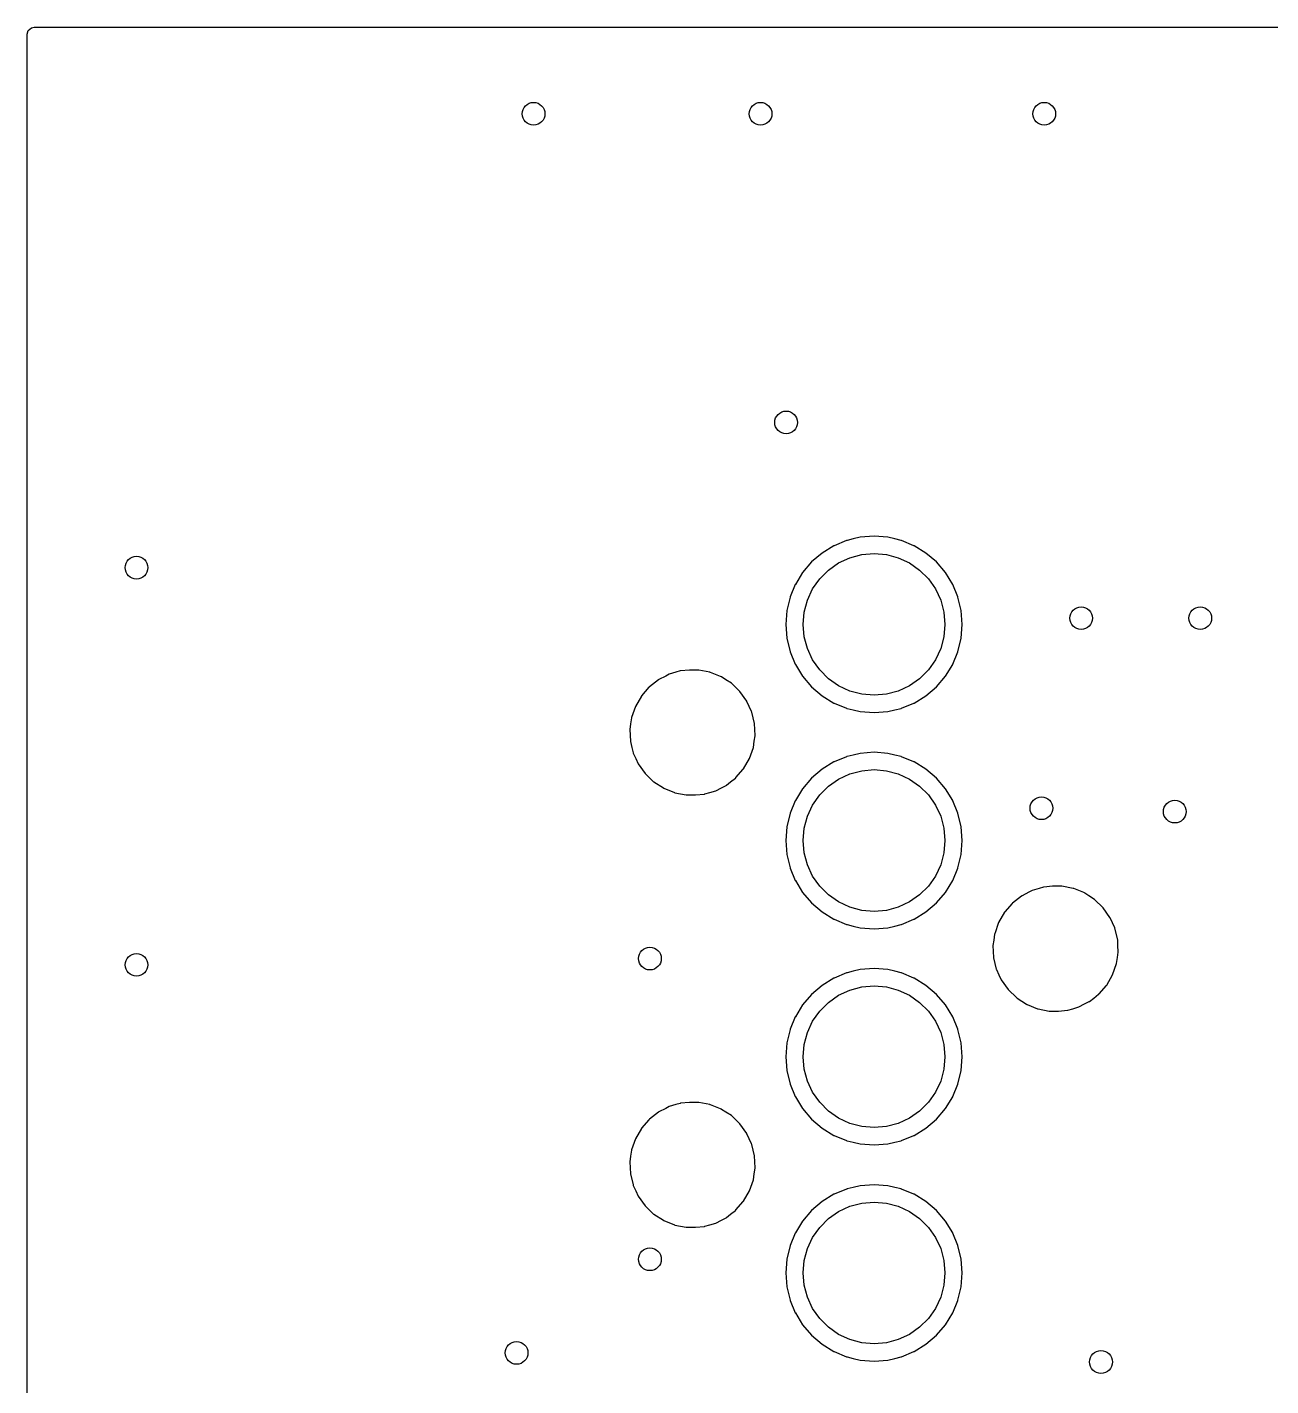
# Model space of a CAD drawing. Extents: x 3.82 to 6.18, y -5.18 to -3.22.
# Drawn here: x 3.822 to 4.685, y -4.165 to -3.222 of the extents above; entities that cross this region are included whole.
import ezdxf

# ---------------------------------------------------------------- set-up
doc = ezdxf.new("R2010")
doc.units = 0
doc.header["$MEASUREMENT"] = 0
doc.layers.add('BLACK', color=7, linetype='CONTINUOUS')

msp = doc.modelspace()

# ---------------------------------------------------------------- linework, layer by layer
at = {"layer": 'BLACK', "linetype": 'CONTINUOUS'}
for p, q in [((3.82181, -3.22677), (3.8226, -3.22409)), ((3.8226, -3.22409), (3.82471, -3.22226)), ((3.82471, -3.22226), (3.82677, -3.22181)), ((3.82677, -3.22181), (6.17323, -3.22181)), ((3.82181, -5.17323), (3.82181, -3.22677)), ((4.38165, -3.58166), (4.37346, -3.58668)), ((4.38183, -3.58159), (4.38165, -3.58166)), ((4.39035, -3.57806), (4.38183, -3.58159)), ((4.38183, -3.58159), (4.38183, -3.58159)), ((4.39053, -3.57799), (4.39035, -3.57806)), ((4.39035, -3.57806), (4.39035, -3.57806)), ((4.39072, -3.57794), (4.39053, -3.57799)), ((4.39499, -3.57691), (4.39072, -3.57794)), ((4.39072, -3.57794), (4.39072, -3.57794)), ((4.39987, -3.57574), (4.39499, -3.57691)), ((4.40945, -3.57499), (4.39987, -3.57574)), ((4.41903, -3.57574), (4.40945, -3.57499)), ((4.42391, -3.57691), (4.41903, -3.57574)), ((4.42818, -3.57794), (4.42391, -3.57691)), ((4.42837, -3.57799), (4.42818, -3.57794)), ((4.42818, -3.57794), (4.42818, -3.57794)), ((4.42855, -3.57806), (4.42837, -3.57799)), ((4.43707, -3.58159), (4.42855, -3.57806)), ((4.42855, -3.57806), (4.42855, -3.57806)), ((4.43725, -3.58166), (4.43707, -3.58159)), ((4.43707, -3.58159), (4.43707, -3.58159)), ((4.44544, -3.58668), (4.43725, -3.58166)), ((4.37346, -3.58668), (4.36615, -3.59292)), ((4.38484, -3.5936), (4.39262, -3.58998)), ((4.39262, -3.58998), (4.4009, -3.58776)), ((4.4009, -3.58776), (4.40945, -3.58701)), ((4.40945, -3.58701), (4.41799, -3.58776)), ((4.41799, -3.58776), (4.42628, -3.58998)), ((4.42628, -3.58998), (4.43406, -3.5936)), ((4.45275, -3.59292), (4.44544, -3.58668)), ((4.35991, -3.60023), (4.35489, -3.60842)), ((4.36615, -3.59292), (4.35991, -3.60023)), ((4.37175, -3.60459), (4.37782, -3.59852)), ((4.37782, -3.59852), (4.38484, -3.5936)), ((4.43406, -3.5936), (4.44108, -3.59852)), ((4.44108, -3.59852), (4.44715, -3.60459)), ((4.45899, -3.60023), (4.45275, -3.59292)), ((4.46401, -3.60842), (4.45899, -3.60023)), ((4.35482, -3.6086), (4.35129, -3.61712)), ((4.35489, -3.60842), (4.35482, -3.6086)), ((4.35482, -3.6086), (4.35482, -3.6086)), ((4.36683, -3.61161), (4.37175, -3.60459)), ((4.44715, -3.60459), (4.45207, -3.61161)), ((4.46408, -3.6086), (4.46401, -3.60842)), ((4.46761, -3.61712), (4.46408, -3.6086)), ((4.46408, -3.6086), (4.46408, -3.6086)), ((4.35121, -3.6173), (4.34897, -3.62664)), ((4.35129, -3.61712), (4.35121, -3.6173)), ((4.35129, -3.61712), (4.35129, -3.61712)), ((4.36098, -3.62767), (4.3632, -3.61939)), ((4.3632, -3.61939), (4.36683, -3.61161)), ((4.45207, -3.61161), (4.45569, -3.61939)), ((4.45569, -3.61939), (4.45791, -3.62767)), ((4.46768, -3.6173), (4.46761, -3.61712)), ((4.46761, -3.61712), (4.46761, -3.61712)), ((4.46993, -3.62664), (4.46768, -3.6173)), ((4.34897, -3.62664), (4.34822, -3.63622)), ((4.36024, -3.63622), (4.36098, -3.62767)), ((4.45791, -3.62767), (4.45866, -3.63622)), ((4.47068, -3.63622), (4.46993, -3.62664)), ((4.34822, -3.63622), (4.34897, -3.6458)), ((4.36098, -3.64477), (4.36024, -3.63622)), ((4.45866, -3.63622), (4.45791, -3.64477)), ((4.46993, -3.6458), (4.47068, -3.63622)), ((4.34897, -3.6458), (4.35121, -3.65514)), ((4.3632, -3.65305), (4.36098, -3.64477)), ((4.45791, -3.64477), (4.45569, -3.65305)), ((4.46768, -3.65514), (4.46993, -3.6458)), ((4.35121, -3.65514), (4.35129, -3.65532)), ((4.35129, -3.65532), (4.35129, -3.65532)), ((4.35129, -3.65532), (4.35482, -3.66384)), ((4.36683, -3.66083), (4.3632, -3.65305)), ((4.45569, -3.65305), (4.45207, -3.66083)), ((4.46408, -3.66384), (4.46761, -3.65532)), ((4.46761, -3.65532), (4.46768, -3.65514)), ((4.46761, -3.65532), (4.46761, -3.65532)), ((4.35482, -3.66384), (4.35489, -3.66402)), ((4.35489, -3.66402), (4.35991, -3.67221)), ((4.37175, -3.66785), (4.36683, -3.66083)), ((4.45207, -3.66083), (4.44715, -3.66785)), ((4.45899, -3.67221), (4.46401, -3.66402)), ((4.46401, -3.66402), (4.46408, -3.66384)), ((4.25977, -3.67474), (4.25364, -3.67956)), ((4.25995, -3.67459), (4.25977, -3.67474)), ((4.26016, -3.67449), (4.25995, -3.67459)), ((4.2649, -3.67205), (4.26016, -3.67449)), ((4.26016, -3.67449), (4.26016, -3.67449)), ((4.2673, -3.67081), (4.2649, -3.67205)), ((4.27196, -3.66944), (4.2673, -3.67081)), ((4.27501, -3.66855), (4.27196, -3.66944)), ((4.27523, -3.66848), (4.27501, -3.66855)), ((4.27501, -3.66855), (4.27501, -3.66855)), ((4.2814, -3.66789), (4.27523, -3.66848)), ((4.28749, -3.66789), (4.2814, -3.66789)), ((4.28771, -3.6679), (4.28749, -3.66789)), ((4.28789, -3.66794), (4.28771, -3.6679)), ((4.29559, -3.66944), (4.28789, -3.66794)), ((4.28789, -3.66794), (4.28789, -3.66794)), ((4.29583, -3.66949), (4.29559, -3.66944)), ((4.29559, -3.66944), (4.29559, -3.66944)), ((4.29604, -3.66958), (4.29583, -3.66949)), ((4.29605, -3.66958), (4.29604, -3.66958)), ((4.30295, -3.67236), (4.29605, -3.66958)), ((4.30349, -3.67258), (4.30295, -3.67236)), ((4.30369, -3.67271), (4.30349, -3.67258)), ((4.30662, -3.67459), (4.30369, -3.67271)), ((4.30369, -3.67271), (4.30369, -3.67271)), ((4.31044, -3.67706), (4.30662, -3.67459)), ((4.35991, -3.67221), (4.36615, -3.67952)), ((4.37782, -3.67392), (4.37175, -3.66785)), ((4.38484, -3.67884), (4.37782, -3.67392)), ((4.44108, -3.67392), (4.43406, -3.67884)), ((4.44715, -3.66785), (4.44108, -3.67392)), ((4.45275, -3.67952), (4.45899, -3.67221)), ((4.24803, -3.68595), (4.24389, -3.6931)), ((4.24819, -3.68577), (4.24803, -3.68595)), ((4.25329, -3.67988), (4.24819, -3.68577)), ((4.24819, -3.68577), (4.24819, -3.68577)), ((4.25345, -3.6797), (4.25329, -3.67988)), ((4.25329, -3.67988), (4.25329, -3.67988)), ((4.25364, -3.67956), (4.25345, -3.6797)), ((4.25364, -3.67956), (4.25364, -3.67956)), ((4.31641, -3.68278), (4.31044, -3.67706)), ((4.3212, -3.68952), (4.31641, -3.68278)), ((4.36615, -3.67952), (4.37346, -3.68576)), ((4.37346, -3.68576), (4.38165, -3.69078)), ((4.39262, -3.68247), (4.38484, -3.67884)), ((4.4009, -3.68469), (4.39262, -3.68247)), ((4.40945, -3.68543), (4.4009, -3.68469)), ((4.41799, -3.68469), (4.40945, -3.68543)), ((4.42628, -3.68247), (4.41799, -3.68469)), ((4.43406, -3.67884), (4.42628, -3.68247)), ((4.43725, -3.69078), (4.44544, -3.68576)), ((4.44544, -3.68576), (4.45275, -3.67952)), ((4.24389, -3.6931), (4.24118, -3.70091)), ((4.32129, -3.68974), (4.3212, -3.68952)), ((4.32446, -3.69671), (4.32129, -3.68974)), ((4.38165, -3.69078), (4.38183, -3.69085)), ((4.38183, -3.69085), (4.38183, -3.69085)), ((4.38183, -3.69085), (4.39035, -3.69438)), ((4.39035, -3.69438), (4.39035, -3.69438)), ((4.39035, -3.69438), (4.39053, -3.69446)), ((4.39053, -3.69446), (4.39072, -3.6945)), ((4.39072, -3.6945), (4.39072, -3.6945)), ((4.39072, -3.6945), (4.39499, -3.69553)), ((4.39499, -3.69553), (4.39987, -3.6967)), ((4.41903, -3.6967), (4.42391, -3.69553)), ((4.42391, -3.69553), (4.42818, -3.6945)), ((4.42818, -3.6945), (4.42837, -3.69446)), ((4.42818, -3.6945), (4.42818, -3.6945)), ((4.42837, -3.69446), (4.42855, -3.69438)), ((4.42855, -3.69438), (4.43707, -3.69085)), ((4.42855, -3.69438), (4.42855, -3.69438)), ((4.43707, -3.69085), (4.43725, -3.69078)), ((4.43707, -3.69085), (4.43707, -3.69085)), ((4.24115, -3.70115), (4.24054, -3.70532)), ((4.24118, -3.70091), (4.24115, -3.70115)), ((4.24115, -3.70115), (4.24115, -3.70115)), ((4.32462, -3.69705), (4.32446, -3.69671)), ((4.32655, -3.70509), (4.32462, -3.69705)), ((4.39987, -3.6967), (4.40945, -3.69745)), ((4.40945, -3.69745), (4.41903, -3.6967)), ((4.24054, -3.70532), (4.23999, -3.70909)), ((4.23999, -3.70909), (4.24037, -3.71735)), ((4.32636, -3.71735), (4.3269, -3.71358)), ((4.32674, -3.70909), (4.32655, -3.70509)), ((4.32694, -3.71335), (4.32674, -3.70909)), ((4.3269, -3.71358), (4.32694, -3.71335)), ((4.3269, -3.71358), (4.3269, -3.71358)), ((4.24037, -3.71735), (4.24043, -3.71758)), ((4.24043, -3.71758), (4.24043, -3.71758)), ((4.24043, -3.71758), (4.24138, -3.72153)), ((4.24138, -3.72153), (4.24231, -3.72539)), ((4.32304, -3.72934), (4.32575, -3.72153)), ((4.32575, -3.72153), (4.32636, -3.71735)), ((4.24231, -3.72539), (4.24241, -3.72561)), ((4.24241, -3.72561), (4.24241, -3.72561)), ((4.24241, -3.72561), (4.24411, -3.72934)), ((4.24411, -3.72934), (4.24573, -3.73292)), ((4.24573, -3.73292), (4.25052, -3.73966)), ((4.3189, -3.73649), (4.32304, -3.72934)), ((4.38165, -3.73166), (4.37346, -3.73668)), ((4.38183, -3.73159), (4.38165, -3.73166)), ((4.39035, -3.72806), (4.38183, -3.73159)), ((4.38183, -3.73159), (4.38183, -3.73159)), ((4.39053, -3.72799), (4.39035, -3.72806)), ((4.39035, -3.72806), (4.39035, -3.72806)), ((4.39072, -3.72794), (4.39053, -3.72799)), ((4.39499, -3.72691), (4.39072, -3.72794)), ((4.39072, -3.72794), (4.39072, -3.72794)), ((4.39987, -3.72574), (4.39499, -3.72691)), ((4.40945, -3.72499), (4.39987, -3.72574)), ((4.41903, -3.72574), (4.40945, -3.72499)), ((4.42391, -3.72691), (4.41903, -3.72574)), ((4.42818, -3.72794), (4.42391, -3.72691)), ((4.42837, -3.72799), (4.42818, -3.72794)), ((4.42818, -3.72794), (4.42818, -3.72794)), ((4.42855, -3.72806), (4.42837, -3.72799)), ((4.43707, -3.73159), (4.42855, -3.72806)), ((4.42855, -3.72806), (4.42855, -3.72806)), ((4.43725, -3.73166), (4.43707, -3.73159)), ((4.43707, -3.73159), (4.43707, -3.73159)), ((4.44544, -3.73668), (4.43725, -3.73166)), ((4.25052, -3.73966), (4.25649, -3.74538)), ((4.31348, -3.74274), (4.31363, -3.74256)), ((4.31363, -3.74256), (4.31874, -3.73667)), ((4.31874, -3.73667), (4.3189, -3.73649)), ((4.31874, -3.73667), (4.31874, -3.73667)), ((4.37346, -3.73668), (4.36615, -3.74292)), ((4.38484, -3.7436), (4.39262, -3.73998)), ((4.39262, -3.73998), (4.4009, -3.73776)), ((4.4009, -3.73776), (4.40945, -3.73701)), ((4.40945, -3.73701), (4.41799, -3.73776)), ((4.41799, -3.73776), (4.42628, -3.73998)), ((4.42628, -3.73998), (4.43406, -3.7436)), ((4.45275, -3.74292), (4.44544, -3.73668)), ((4.25649, -3.74538), (4.25669, -3.7455)), ((4.25669, -3.7455), (4.26324, -3.74973)), ((4.26324, -3.74973), (4.26324, -3.74973)), ((4.26324, -3.74973), (4.26343, -3.74986)), ((4.26343, -3.74986), (4.26365, -3.74995)), ((4.26365, -3.74995), (4.27088, -3.75286)), ((4.29543, -3.75286), (4.29963, -3.75163)), ((4.29963, -3.75163), (4.30358, -3.7496)), ((4.30358, -3.7496), (4.30677, -3.74795)), ((4.30677, -3.74795), (4.30698, -3.74785)), ((4.30677, -3.74795), (4.30677, -3.74795)), ((4.30698, -3.74785), (4.30996, -3.7455)), ((4.30996, -3.7455), (4.31329, -3.74289)), ((4.31329, -3.74288), (4.31348, -3.74274)), ((4.31329, -3.74289), (4.31329, -3.74288)), ((4.35991, -3.75023), (4.35489, -3.75842)), ((4.36615, -3.74292), (4.35991, -3.75023)), ((4.37175, -3.75459), (4.37782, -3.74852)), ((4.37782, -3.74852), (4.38484, -3.7436)), ((4.43406, -3.7436), (4.44108, -3.74852)), ((4.44108, -3.74852), (4.44715, -3.75459)), ((4.45899, -3.75023), (4.45275, -3.74292)), ((4.46401, -3.75842), (4.45899, -3.75023)), ((4.27088, -3.75286), (4.27088, -3.75286)), ((4.27088, -3.75286), (4.2711, -3.75295)), ((4.2711, -3.75295), (4.27133, -3.753)), ((4.27133, -3.753), (4.27133, -3.753)), ((4.27133, -3.753), (4.27904, -3.7545)), ((4.27904, -3.7545), (4.27904, -3.7545)), ((4.27904, -3.7545), (4.27922, -3.75454)), ((4.27922, -3.75454), (4.27943, -3.75455)), ((4.27943, -3.75455), (4.28553, -3.75455)), ((4.28553, -3.75455), (4.29169, -3.75396)), ((4.29169, -3.75396), (4.29192, -3.75389)), ((4.29192, -3.75389), (4.29543, -3.75286)), ((4.29192, -3.75389), (4.29192, -3.75389)), ((4.35482, -3.7586), (4.35129, -3.76712)), ((4.35489, -3.75842), (4.35482, -3.7586)), ((4.35482, -3.7586), (4.35482, -3.7586)), ((4.36683, -3.76161), (4.37175, -3.75459)), ((4.44715, -3.75459), (4.45207, -3.76161)), ((4.46408, -3.7586), (4.46401, -3.75842)), ((4.46761, -3.76712), (4.46408, -3.7586)), ((4.46408, -3.7586), (4.46408, -3.7586)), ((4.35121, -3.7673), (4.34897, -3.77664)), ((4.35129, -3.76712), (4.35121, -3.7673)), ((4.35129, -3.76712), (4.35129, -3.76712)), ((4.36098, -3.77767), (4.3632, -3.76939)), ((4.3632, -3.76939), (4.36683, -3.76161)), ((4.45207, -3.76161), (4.45569, -3.76939)), ((4.45569, -3.76939), (4.45791, -3.77767)), ((4.46768, -3.7673), (4.46761, -3.76712)), ((4.46761, -3.76712), (4.46761, -3.76712)), ((4.46993, -3.77664), (4.46768, -3.7673)), ((4.34897, -3.77664), (4.34822, -3.78622)), ((4.36024, -3.78622), (4.36098, -3.77767)), ((4.45791, -3.77767), (4.45866, -3.78622)), ((4.47068, -3.78622), (4.46993, -3.77664)), ((4.34822, -3.78622), (4.34897, -3.7958)), ((4.36098, -3.79477), (4.36024, -3.78622)), ((4.45866, -3.78622), (4.45791, -3.79477)), ((4.46993, -3.7958), (4.47068, -3.78622)), ((4.34897, -3.7958), (4.35121, -3.80514)), ((4.3632, -3.80305), (4.36098, -3.79477)), ((4.45791, -3.79477), (4.45569, -3.80305)), ((4.46768, -3.80514), (4.46993, -3.7958)), ((4.35121, -3.80514), (4.35129, -3.80532)), ((4.35129, -3.80532), (4.35129, -3.80532)), ((4.35129, -3.80532), (4.35482, -3.81384)), ((4.36683, -3.81083), (4.3632, -3.80305)), ((4.45569, -3.80305), (4.45207, -3.81083)), ((4.46408, -3.81384), (4.46761, -3.80532)), ((4.46761, -3.80532), (4.46768, -3.80514)), ((4.46761, -3.80532), (4.46761, -3.80532)), ((4.35482, -3.81384), (4.35489, -3.81402)), ((4.35489, -3.81402), (4.35991, -3.82221)), ((4.37175, -3.81785), (4.36683, -3.81083)), ((4.37782, -3.82392), (4.37175, -3.81785)), ((4.44715, -3.81785), (4.44108, -3.82392)), ((4.45207, -3.81083), (4.44715, -3.81785)), ((4.45899, -3.82221), (4.46401, -3.81402)), ((4.46401, -3.81402), (4.46408, -3.81384)), ((4.53337, -3.81789), (4.5272, -3.81848)), ((4.53946, -3.81789), (4.53337, -3.81789)), ((4.53968, -3.8179), (4.53946, -3.81789)), ((4.53986, -3.81794), (4.53968, -3.8179)), ((4.54756, -3.81944), (4.53986, -3.81794)), ((4.53986, -3.81794), (4.53986, -3.81794)), ((4.35991, -3.82221), (4.36615, -3.82952)), ((4.38484, -3.82884), (4.37782, -3.82392)), ((4.44108, -3.82392), (4.43406, -3.82884)), ((4.45275, -3.82952), (4.45899, -3.82221)), ((4.51173, -3.82474), (4.5056, -3.82956)), ((4.51192, -3.82459), (4.51173, -3.82474)), ((4.51213, -3.82449), (4.51192, -3.82459)), ((4.51687, -3.82205), (4.51213, -3.82449)), ((4.51213, -3.82449), (4.51213, -3.82449)), ((4.51927, -3.82081), (4.51687, -3.82205)), ((4.52392, -3.81944), (4.51927, -3.82081)), ((4.52698, -3.81855), (4.52392, -3.81944)), ((4.5272, -3.81848), (4.52698, -3.81855)), ((4.52698, -3.81855), (4.52698, -3.81855)), ((4.54779, -3.81949), (4.54756, -3.81944)), ((4.54756, -3.81944), (4.54756, -3.81944)), ((4.54801, -3.81958), (4.54779, -3.81949)), ((4.55492, -3.82236), (4.54801, -3.81958)), ((4.54801, -3.81958), (4.54801, -3.81958)), ((4.55546, -3.82258), (4.55492, -3.82236)), ((4.55566, -3.82271), (4.55546, -3.82258)), ((4.55858, -3.82459), (4.55566, -3.82271)), ((4.55566, -3.82271), (4.55566, -3.82271)), ((4.56241, -3.82706), (4.55858, -3.82459)), ((4.56838, -3.83278), (4.56241, -3.82706)), ((4.36615, -3.82952), (4.37346, -3.83576)), ((4.37346, -3.83576), (4.38165, -3.84078)), ((4.39262, -3.83247), (4.38484, -3.82884)), ((4.4009, -3.83469), (4.39262, -3.83247)), ((4.40945, -3.83543), (4.4009, -3.83469)), ((4.41799, -3.83469), (4.40945, -3.83543)), ((4.42628, -3.83247), (4.41799, -3.83469)), ((4.43406, -3.82884), (4.42628, -3.83247)), ((4.43725, -3.84078), (4.44544, -3.83576)), ((4.44544, -3.83576), (4.45275, -3.82952)), ((4.5, -3.83595), (4.49586, -3.8431)), ((4.50015, -3.83577), (4.5, -3.83595)), ((4.50526, -3.82988), (4.50015, -3.83577)), ((4.50015, -3.83577), (4.50015, -3.83577)), ((4.50542, -3.8297), (4.50526, -3.82988)), ((4.50526, -3.82988), (4.50526, -3.82988)), ((4.5056, -3.82956), (4.50542, -3.8297)), ((4.5056, -3.82956), (4.5056, -3.82956)), ((4.57316, -3.83952), (4.56838, -3.83278)), ((4.38165, -3.84078), (4.38183, -3.84085)), ((4.38183, -3.84085), (4.38183, -3.84085)), ((4.38183, -3.84085), (4.39035, -3.84438)), ((4.39035, -3.84438), (4.39035, -3.84438)), ((4.39035, -3.84438), (4.39053, -3.84446)), ((4.39053, -3.84446), (4.39072, -3.8445)), ((4.39072, -3.8445), (4.39072, -3.8445)), ((4.39072, -3.8445), (4.39499, -3.84553)), ((4.39499, -3.84553), (4.39987, -3.8467)), ((4.41903, -3.8467), (4.42391, -3.84553)), ((4.42391, -3.84553), (4.42818, -3.8445)), ((4.42818, -3.8445), (4.42837, -3.84446)), ((4.42818, -3.8445), (4.42818, -3.8445)), ((4.42837, -3.84446), (4.42855, -3.84438)), ((4.42855, -3.84438), (4.43707, -3.84085)), ((4.42855, -3.84438), (4.42855, -3.84438)), ((4.43707, -3.84085), (4.43725, -3.84078)), ((4.43707, -3.84085), (4.43707, -3.84085)), ((4.49586, -3.8431), (4.49315, -3.85091)), ((4.57326, -3.83974), (4.57316, -3.83952)), ((4.57643, -3.84671), (4.57326, -3.83974)), ((4.39987, -3.8467), (4.40945, -3.84745)), ((4.40945, -3.84745), (4.41903, -3.8467)), ((4.49251, -3.85532), (4.49196, -3.85909)), ((4.49311, -3.85115), (4.49251, -3.85532)), ((4.49315, -3.85091), (4.49311, -3.85115)), ((4.49311, -3.85115), (4.49311, -3.85115)), ((4.57659, -3.84705), (4.57643, -3.84671)), ((4.57852, -3.85509), (4.57659, -3.84705)), ((4.57871, -3.85909), (4.57852, -3.85509)), ((4.49196, -3.85909), (4.49234, -3.86735)), ((4.57832, -3.86735), (4.57887, -3.86358)), ((4.5789, -3.86335), (4.57871, -3.85909)), ((4.57887, -3.86358), (4.5789, -3.86335)), ((4.57887, -3.86358), (4.57887, -3.86358)), ((4.49234, -3.86735), (4.4924, -3.86758)), ((4.4924, -3.86758), (4.4924, -3.86758)), ((4.4924, -3.86758), (4.49335, -3.87153)), ((4.49335, -3.87153), (4.49428, -3.87539)), ((4.57501, -3.87934), (4.57772, -3.87153)), ((4.57772, -3.87153), (4.57832, -3.86735)), ((4.38165, -3.88166), (4.37346, -3.88668)), ((4.38183, -3.88159), (4.38165, -3.88166)), ((4.39035, -3.87806), (4.38183, -3.88159)), ((4.38183, -3.88159), (4.38183, -3.88159)), ((4.39053, -3.87799), (4.39035, -3.87806)), ((4.39035, -3.87806), (4.39035, -3.87806)), ((4.39072, -3.87794), (4.39053, -3.87799)), ((4.39499, -3.87691), (4.39072, -3.87794)), ((4.39072, -3.87794), (4.39072, -3.87794)), ((4.39987, -3.87574), (4.39499, -3.87691)), ((4.40945, -3.87499), (4.39987, -3.87574)), ((4.41903, -3.87574), (4.40945, -3.87499)), ((4.42391, -3.87691), (4.41903, -3.87574)), ((4.42818, -3.87794), (4.42391, -3.87691)), ((4.42837, -3.87799), (4.42818, -3.87794)), ((4.42818, -3.87794), (4.42818, -3.87794)), ((4.42855, -3.87806), (4.42837, -3.87799)), ((4.43707, -3.88159), (4.42855, -3.87806)), ((4.42855, -3.87806), (4.42855, -3.87806)), ((4.43725, -3.88166), (4.43707, -3.88159)), ((4.43707, -3.88159), (4.43707, -3.88159)), ((4.44544, -3.88668), (4.43725, -3.88166)), ((4.49428, -3.87539), (4.49438, -3.87561)), ((4.49438, -3.87561), (4.49438, -3.87561)), ((4.49438, -3.87561), (4.49608, -3.87934)), ((4.49608, -3.87934), (4.4977, -3.88292)), ((4.4977, -3.88292), (4.50249, -3.88966)), ((4.57087, -3.88649), (4.57501, -3.87934)), ((4.36615, -3.89292), (4.35991, -3.90023)), ((4.37346, -3.88668), (4.36615, -3.89292)), ((4.38484, -3.8936), (4.39262, -3.88998)), ((4.39262, -3.88998), (4.4009, -3.88776)), ((4.4009, -3.88776), (4.40945, -3.88701)), ((4.40945, -3.88701), (4.41799, -3.88776)), ((4.41799, -3.88776), (4.42628, -3.88998)), ((4.42628, -3.88998), (4.43406, -3.8936)), ((4.45275, -3.89292), (4.44544, -3.88668)), ((4.45899, -3.90023), (4.45275, -3.89292)), ((4.50249, -3.88966), (4.50846, -3.89538)), ((4.56193, -3.8955), (4.56526, -3.89289)), ((4.56526, -3.89288), (4.56545, -3.89274)), ((4.56526, -3.89289), (4.56526, -3.89288)), ((4.56545, -3.89274), (4.5656, -3.89256)), ((4.5656, -3.89256), (4.57071, -3.88667)), ((4.57071, -3.88667), (4.57087, -3.88649)), ((4.57071, -3.88667), (4.57071, -3.88667)), ((4.35991, -3.90023), (4.35489, -3.90842)), ((4.37175, -3.90459), (4.37782, -3.89852)), ((4.37782, -3.89852), (4.38484, -3.8936)), ((4.43406, -3.8936), (4.44108, -3.89852)), ((4.44108, -3.89852), (4.44715, -3.90459)), ((4.46401, -3.90842), (4.45899, -3.90023)), ((4.50846, -3.89538), (4.50866, -3.8955)), ((4.50866, -3.8955), (4.51521, -3.89973)), ((4.51521, -3.89973), (4.51521, -3.89973)), ((4.51521, -3.89973), (4.5154, -3.89986)), ((4.5154, -3.89986), (4.51562, -3.89995)), ((4.51562, -3.89995), (4.52285, -3.90286)), ((4.52285, -3.90286), (4.52285, -3.90286)), ((4.52285, -3.90286), (4.52307, -3.90295)), ((4.52307, -3.90295), (4.5233, -3.903)), ((4.5233, -3.903), (4.5233, -3.903)), ((4.5233, -3.903), (4.53101, -3.9045)), ((4.54389, -3.90389), (4.5474, -3.90286)), ((4.5474, -3.90286), (4.5516, -3.90163)), ((4.5516, -3.90163), (4.55555, -3.8996)), ((4.55555, -3.8996), (4.55874, -3.89795)), ((4.55874, -3.89795), (4.55895, -3.89785)), ((4.55874, -3.89795), (4.55874, -3.89795)), ((4.55895, -3.89785), (4.56193, -3.8955)), ((4.35482, -3.9086), (4.35129, -3.91712)), ((4.35489, -3.90842), (4.35482, -3.9086)), ((4.35482, -3.9086), (4.35482, -3.9086)), ((4.3632, -3.91939), (4.36683, -3.91161)), ((4.36683, -3.91161), (4.37175, -3.90459)), ((4.44715, -3.90459), (4.45207, -3.91161)), ((4.45207, -3.91161), (4.45569, -3.91939)), ((4.46408, -3.9086), (4.46401, -3.90842)), ((4.46761, -3.91712), (4.46408, -3.9086)), ((4.46408, -3.9086), (4.46408, -3.9086)), ((4.53101, -3.9045), (4.53101, -3.9045)), ((4.53101, -3.9045), (4.53119, -3.90454)), ((4.53119, -3.90454), (4.5314, -3.90455)), ((4.5314, -3.90455), (4.5375, -3.90455)), ((4.5375, -3.90455), (4.54366, -3.90396)), ((4.54366, -3.90396), (4.54389, -3.90389)), ((4.54389, -3.90389), (4.54389, -3.90389)), ((4.35121, -3.9173), (4.34897, -3.92664)), ((4.35129, -3.91712), (4.35121, -3.9173)), ((4.35129, -3.91712), (4.35129, -3.91712)), ((4.36098, -3.92767), (4.3632, -3.91939)), ((4.45569, -3.91939), (4.45791, -3.92767)), ((4.46768, -3.9173), (4.46761, -3.91712)), ((4.46761, -3.91712), (4.46761, -3.91712)), ((4.46993, -3.92664), (4.46768, -3.9173)), ((4.34897, -3.92664), (4.34822, -3.93622)), ((4.36024, -3.93622), (4.36098, -3.92767)), ((4.45791, -3.92767), (4.45866, -3.93622)), ((4.47068, -3.93622), (4.46993, -3.92664)), ((4.34822, -3.93622), (4.34897, -3.9458)), ((4.36098, -3.94477), (4.36024, -3.93622)), ((4.45866, -3.93622), (4.45791, -3.94477)), ((4.46993, -3.9458), (4.47068, -3.93622)), ((4.34897, -3.9458), (4.35121, -3.95514)), ((4.3632, -3.95305), (4.36098, -3.94477)), ((4.45791, -3.94477), (4.45569, -3.95305)), ((4.46768, -3.95514), (4.46993, -3.9458)), ((4.35121, -3.95514), (4.35129, -3.95532)), ((4.35129, -3.95532), (4.35129, -3.95532)), ((4.35129, -3.95532), (4.35482, -3.96384)), ((4.36683, -3.96083), (4.3632, -3.95305)), ((4.45569, -3.95305), (4.45207, -3.96083)), ((4.46408, -3.96384), (4.46761, -3.95532)), ((4.46761, -3.95532), (4.46768, -3.95514)), ((4.46761, -3.95532), (4.46761, -3.95532)), ((4.27501, -3.96855), (4.27196, -3.96944)), ((4.27523, -3.96848), (4.27501, -3.96855)), ((4.27501, -3.96855), (4.27501, -3.96855)), ((4.2814, -3.96789), (4.27523, -3.96848)), ((4.28749, -3.96789), (4.2814, -3.96789)), ((4.28771, -3.9679), (4.28749, -3.96789)), ((4.28789, -3.96794), (4.28771, -3.9679)), ((4.29559, -3.96944), (4.28789, -3.96794)), ((4.28789, -3.96794), (4.28789, -3.96794)), ((4.35482, -3.96384), (4.35489, -3.96402)), ((4.35489, -3.96402), (4.35991, -3.97221)), ((4.37175, -3.96785), (4.36683, -3.96083)), ((4.37782, -3.97392), (4.37175, -3.96785)), ((4.44715, -3.96785), (4.44108, -3.97392)), ((4.45207, -3.96083), (4.44715, -3.96785)), ((4.45899, -3.97221), (4.46401, -3.96402)), ((4.46401, -3.96402), (4.46408, -3.96384)), ((4.25977, -3.97474), (4.25364, -3.97956)), ((4.25995, -3.97459), (4.25977, -3.97474)), ((4.26016, -3.97449), (4.25995, -3.97459)), ((4.2649, -3.97205), (4.26016, -3.97449)), ((4.26016, -3.97449), (4.26016, -3.97449)), ((4.2673, -3.97081), (4.2649, -3.97205)), ((4.27196, -3.96944), (4.2673, -3.97081)), ((4.29583, -3.96949), (4.29559, -3.96944)), ((4.29559, -3.96944), (4.29559, -3.96944)), ((4.29604, -3.96958), (4.29583, -3.96949)), ((4.29605, -3.96958), (4.29604, -3.96958)), ((4.30295, -3.97236), (4.29605, -3.96958)), ((4.30349, -3.97258), (4.30295, -3.97236)), ((4.30369, -3.97271), (4.30349, -3.97258)), ((4.30662, -3.97459), (4.30369, -3.97271)), ((4.30369, -3.97271), (4.30369, -3.97271)), ((4.31044, -3.97706), (4.30662, -3.97459)), ((4.31641, -3.98278), (4.31044, -3.97706)), ((4.35991, -3.97221), (4.36615, -3.97952)), ((4.38484, -3.97884), (4.37782, -3.97392)), ((4.44108, -3.97392), (4.43406, -3.97884)), ((4.45275, -3.97952), (4.45899, -3.97221)), ((4.24803, -3.98595), (4.24389, -3.9931)), ((4.24819, -3.98577), (4.24803, -3.98595)), ((4.25329, -3.97988), (4.24819, -3.98577)), ((4.24819, -3.98577), (4.24819, -3.98577)), ((4.25345, -3.9797), (4.25329, -3.97988)), ((4.25329, -3.97988), (4.25329, -3.97988)), ((4.25364, -3.97956), (4.25345, -3.9797)), ((4.25364, -3.97956), (4.25364, -3.97956)), ((4.3212, -3.98952), (4.31641, -3.98278)), ((4.36615, -3.97952), (4.37346, -3.98576)), ((4.37346, -3.98576), (4.38165, -3.99078)), ((4.39262, -3.98247), (4.38484, -3.97884)), ((4.4009, -3.98469), (4.39262, -3.98247)), ((4.40945, -3.98543), (4.4009, -3.98469)), ((4.41799, -3.98469), (4.40945, -3.98543)), ((4.42628, -3.98247), (4.41799, -3.98469)), ((4.43406, -3.97884), (4.42628, -3.98247)), ((4.43725, -3.99078), (4.44544, -3.98576)), ((4.44544, -3.98576), (4.45275, -3.97952)), ((4.24389, -3.9931), (4.24118, -4.00091)), ((4.32129, -3.98974), (4.3212, -3.98952)), ((4.32446, -3.99671), (4.32129, -3.98974)), ((4.32462, -3.99705), (4.32446, -3.99671)), ((4.32655, -4.00509), (4.32462, -3.99705)), ((4.38165, -3.99078), (4.38183, -3.99085)), ((4.38183, -3.99085), (4.38183, -3.99085)), ((4.38183, -3.99085), (4.39035, -3.99438)), ((4.39035, -3.99438), (4.39035, -3.99438)), ((4.39035, -3.99438), (4.39053, -3.99446)), ((4.39053, -3.99446), (4.39072, -3.9945)), ((4.39072, -3.9945), (4.39072, -3.9945)), ((4.39072, -3.9945), (4.39499, -3.99553)), ((4.39499, -3.99553), (4.39987, -3.9967)), ((4.39987, -3.9967), (4.40945, -3.99745)), ((4.40945, -3.99745), (4.41903, -3.9967)), ((4.41903, -3.9967), (4.42391, -3.99553)), ((4.42391, -3.99553), (4.42818, -3.9945)), ((4.42818, -3.9945), (4.42837, -3.99446)), ((4.42818, -3.9945), (4.42818, -3.9945)), ((4.42837, -3.99446), (4.42855, -3.99438)), ((4.42855, -3.99438), (4.43707, -3.99085)), ((4.42855, -3.99438), (4.42855, -3.99438)), ((4.43707, -3.99085), (4.43725, -3.99078)), ((4.43707, -3.99085), (4.43707, -3.99085)), ((4.24054, -4.00532), (4.23999, -4.00909)), ((4.24115, -4.00115), (4.24054, -4.00532)), ((4.24118, -4.00091), (4.24115, -4.00115)), ((4.24115, -4.00115), (4.24115, -4.00115)), ((4.32674, -4.00909), (4.32655, -4.00509)), ((4.23999, -4.00909), (4.24037, -4.01735)), ((4.32636, -4.01735), (4.3269, -4.01358)), ((4.32694, -4.01335), (4.32674, -4.00909)), ((4.3269, -4.01358), (4.32694, -4.01335)), ((4.3269, -4.01358), (4.3269, -4.01358)), ((4.24037, -4.01735), (4.24043, -4.01758)), ((4.24043, -4.01758), (4.24043, -4.01758)), ((4.24043, -4.01758), (4.24222, -4.025)), ((4.24222, -4.025), (4.24231, -4.02539)), ((4.24231, -4.02539), (4.24241, -4.02561)), ((4.32304, -4.02934), (4.32575, -4.02153)), ((4.32575, -4.02153), (4.32636, -4.01735)), ((4.40945, -4.02499), (4.39987, -4.02574)), ((4.41903, -4.02574), (4.40945, -4.02499)), ((4.24241, -4.02561), (4.24241, -4.02561)), ((4.24241, -4.02561), (4.24411, -4.02934)), ((4.24411, -4.02934), (4.24573, -4.03292)), ((4.24573, -4.03292), (4.25052, -4.03966)), ((4.3189, -4.03649), (4.32304, -4.02934)), ((4.38165, -4.03166), (4.37346, -4.03668)), ((4.38183, -4.03159), (4.38165, -4.03166)), ((4.39035, -4.02806), (4.38183, -4.03159)), ((4.38183, -4.03159), (4.38183, -4.03159)), ((4.39053, -4.02799), (4.39035, -4.02806)), ((4.39035, -4.02806), (4.39035, -4.02806)), ((4.39072, -4.02794), (4.39053, -4.02799)), ((4.39499, -4.02691), (4.39072, -4.02794)), ((4.39072, -4.02794), (4.39072, -4.02794)), ((4.39987, -4.02574), (4.39499, -4.02691)), ((4.42391, -4.02691), (4.41903, -4.02574)), ((4.42818, -4.02794), (4.42391, -4.02691)), ((4.42837, -4.02799), (4.42818, -4.02794)), ((4.42818, -4.02794), (4.42818, -4.02794)), ((4.42855, -4.02806), (4.42837, -4.02799)), ((4.43707, -4.03159), (4.42855, -4.02806)), ((4.42855, -4.02806), (4.42855, -4.02806)), ((4.43725, -4.03166), (4.43707, -4.03159)), ((4.43707, -4.03159), (4.43707, -4.03159)), ((4.44544, -4.03668), (4.43725, -4.03166)), ((4.25052, -4.03966), (4.25649, -4.04538)), ((4.30996, -4.0455), (4.31329, -4.04289)), ((4.31329, -4.04288), (4.31348, -4.04274)), ((4.31329, -4.04289), (4.31329, -4.04288)), ((4.31348, -4.04274), (4.31363, -4.04256)), ((4.31363, -4.04256), (4.31874, -4.03667)), ((4.31874, -4.03667), (4.3189, -4.03649)), ((4.31874, -4.03667), (4.31874, -4.03667)), ((4.36615, -4.04292), (4.35991, -4.05023)), ((4.37346, -4.03668), (4.36615, -4.04292)), ((4.37782, -4.04852), (4.38484, -4.0436)), ((4.38484, -4.0436), (4.39262, -4.03998)), ((4.39262, -4.03998), (4.4009, -4.03776)), ((4.4009, -4.03776), (4.40945, -4.03701)), ((4.40945, -4.03701), (4.41799, -4.03776)), ((4.41799, -4.03776), (4.42628, -4.03998)), ((4.42628, -4.03998), (4.43406, -4.0436)), ((4.43406, -4.0436), (4.44108, -4.04852)), ((4.45275, -4.04292), (4.44544, -4.03668)), ((4.45899, -4.05023), (4.45275, -4.04292)), ((4.25649, -4.04538), (4.25669, -4.0455)), ((4.25669, -4.0455), (4.26324, -4.04973)), ((4.26324, -4.04973), (4.26324, -4.04973)), ((4.26324, -4.04973), (4.26343, -4.04986)), ((4.26343, -4.04986), (4.26365, -4.04995)), ((4.26365, -4.04995), (4.27088, -4.05286)), ((4.27088, -4.05286), (4.27088, -4.05286)), ((4.27088, -4.05286), (4.2711, -4.05295)), ((4.2711, -4.05295), (4.27133, -4.053)), ((4.27133, -4.053), (4.27133, -4.053)), ((4.27133, -4.053), (4.27904, -4.0545)), ((4.29192, -4.05389), (4.29543, -4.05286)), ((4.29543, -4.05286), (4.29963, -4.05163)), ((4.29963, -4.05163), (4.30358, -4.0496)), ((4.30358, -4.0496), (4.30677, -4.04795)), ((4.30677, -4.04795), (4.30698, -4.04785)), ((4.30677, -4.04795), (4.30677, -4.04795)), ((4.30698, -4.04785), (4.30996, -4.0455)), ((4.35991, -4.05023), (4.35489, -4.05842)), ((4.37175, -4.05459), (4.37782, -4.04852)), ((4.44108, -4.04852), (4.44715, -4.05459)), ((4.46401, -4.05842), (4.45899, -4.05023)), ((4.27904, -4.0545), (4.27904, -4.0545)), ((4.27904, -4.0545), (4.27922, -4.05454)), ((4.27922, -4.05454), (4.27943, -4.05455)), ((4.27943, -4.05455), (4.28553, -4.05455)), ((4.28553, -4.05455), (4.29169, -4.05396)), ((4.29169, -4.05396), (4.29192, -4.05389)), ((4.29192, -4.05389), (4.29192, -4.05389)), ((4.35482, -4.0586), (4.35129, -4.06712)), ((4.35489, -4.05842), (4.35482, -4.0586)), ((4.35482, -4.0586), (4.35482, -4.0586)), ((4.3632, -4.06939), (4.36683, -4.06161)), ((4.36683, -4.06161), (4.37175, -4.05459)), ((4.44715, -4.05459), (4.45207, -4.06161)), ((4.45207, -4.06161), (4.45569, -4.06939)), ((4.46408, -4.0586), (4.46401, -4.05842)), ((4.46761, -4.06712), (4.46408, -4.0586)), ((4.46408, -4.0586), (4.46408, -4.0586)), ((4.35121, -4.0673), (4.34897, -4.07664)), ((4.35129, -4.06712), (4.35121, -4.0673)), ((4.35129, -4.06712), (4.35129, -4.06712)), ((4.36098, -4.07767), (4.3632, -4.06939)), ((4.45569, -4.06939), (4.45791, -4.07767)), ((4.46768, -4.0673), (4.46761, -4.06712)), ((4.46761, -4.06712), (4.46761, -4.06712)), ((4.46993, -4.07664), (4.46768, -4.0673)), ((4.34897, -4.07664), (4.34822, -4.08622)), ((4.36024, -4.08622), (4.36098, -4.07767)), ((4.45791, -4.07767), (4.45866, -4.08622)), ((4.47068, -4.08622), (4.46993, -4.07664)), ((4.34822, -4.08622), (4.34897, -4.0958)), ((4.36098, -4.09477), (4.36024, -4.08622)), ((4.45866, -4.08622), (4.45791, -4.09477)), ((4.46993, -4.0958), (4.47068, -4.08622)), ((4.34897, -4.0958), (4.35121, -4.10514)), ((4.3632, -4.10305), (4.36098, -4.09477)), ((4.45791, -4.09477), (4.45569, -4.10305)), ((4.46768, -4.10514), (4.46993, -4.0958)), ((4.35121, -4.10514), (4.35129, -4.10532)), ((4.35129, -4.10532), (4.35129, -4.10532)), ((4.35129, -4.10532), (4.35482, -4.11384)), ((4.36683, -4.11083), (4.3632, -4.10305)), ((4.45569, -4.10305), (4.45207, -4.11083)), ((4.46408, -4.11384), (4.46761, -4.10532)), ((4.46761, -4.10532), (4.46768, -4.10514)), ((4.46761, -4.10532), (4.46761, -4.10532)), ((4.35482, -4.11384), (4.35489, -4.11402)), ((4.35489, -4.11402), (4.35991, -4.12221)), ((4.37175, -4.11785), (4.36683, -4.11083)), ((4.37782, -4.12392), (4.37175, -4.11785)), ((4.44715, -4.11785), (4.44108, -4.12392)), ((4.45207, -4.11083), (4.44715, -4.11785)), ((4.45899, -4.12221), (4.46401, -4.11402)), ((4.46401, -4.11402), (4.46408, -4.11384)), ((4.35991, -4.12221), (4.36615, -4.12952)), ((4.38484, -4.12884), (4.37782, -4.12392)), ((4.39262, -4.13247), (4.38484, -4.12884)), ((4.43406, -4.12884), (4.42628, -4.13247)), ((4.44108, -4.12392), (4.43406, -4.12884)), ((4.45275, -4.12952), (4.45899, -4.12221)), ((4.36615, -4.12952), (4.37346, -4.13576)), ((4.37346, -4.13576), (4.38165, -4.14078)), ((4.4009, -4.13469), (4.39262, -4.13247)), ((4.40945, -4.13543), (4.4009, -4.13469)), ((4.41799, -4.13469), (4.40945, -4.13543)), ((4.42628, -4.13247), (4.41799, -4.13469)), ((4.43725, -4.14078), (4.44544, -4.13576)), ((4.44544, -4.13576), (4.45275, -4.12952)), ((4.38165, -4.14078), (4.38183, -4.14085)), ((4.38183, -4.14085), (4.38183, -4.14085)), ((4.38183, -4.14085), (4.39035, -4.14438)), ((4.39035, -4.14438), (4.39035, -4.14438)), ((4.39035, -4.14438), (4.39053, -4.14446)), ((4.39053, -4.14446), (4.39072, -4.1445)), ((4.39072, -4.1445), (4.39072, -4.1445)), ((4.39072, -4.1445), (4.39499, -4.14553)), ((4.39499, -4.14553), (4.39987, -4.1467)), ((4.39987, -4.1467), (4.40945, -4.14745)), ((4.40945, -4.14745), (4.41903, -4.1467)), ((4.41903, -4.1467), (4.42391, -4.14553)), ((4.42391, -4.14553), (4.42818, -4.1445)), ((4.42818, -4.1445), (4.42837, -4.14446)), ((4.42818, -4.1445), (4.42818, -4.1445)), ((4.42837, -4.14446), (4.42855, -4.14438)), ((4.42855, -4.14438), (4.43707, -4.14085)), ((4.42855, -4.14438), (4.42855, -4.14438)), ((4.43707, -4.14085), (4.43725, -4.14078)), ((4.43707, -4.14085), (4.43707, -4.14085))]:
    msp.add_line(p, q, dxfattribs=at)
at = {"layer": 'BLACK'}
for centre in [(4.17323, -3.28189), (4.33071, -3.28189), (4.52756, -3.28189), (4.34843, -3.49606), (3.89764, -3.59685), (4.55315, -3.63189), (4.63583, -3.63189), (4.52559, -3.76378), (4.61811, -3.76614), (3.89764, -3.87244), (4.25394, -3.86811), (4.25394, -4.07677), (4.16142, -4.14173), (4.56693, -4.14803)]:
    msp.add_circle(centre, 0.00787, dxfattribs=at)

doc.saveas('drawing.dxf')
